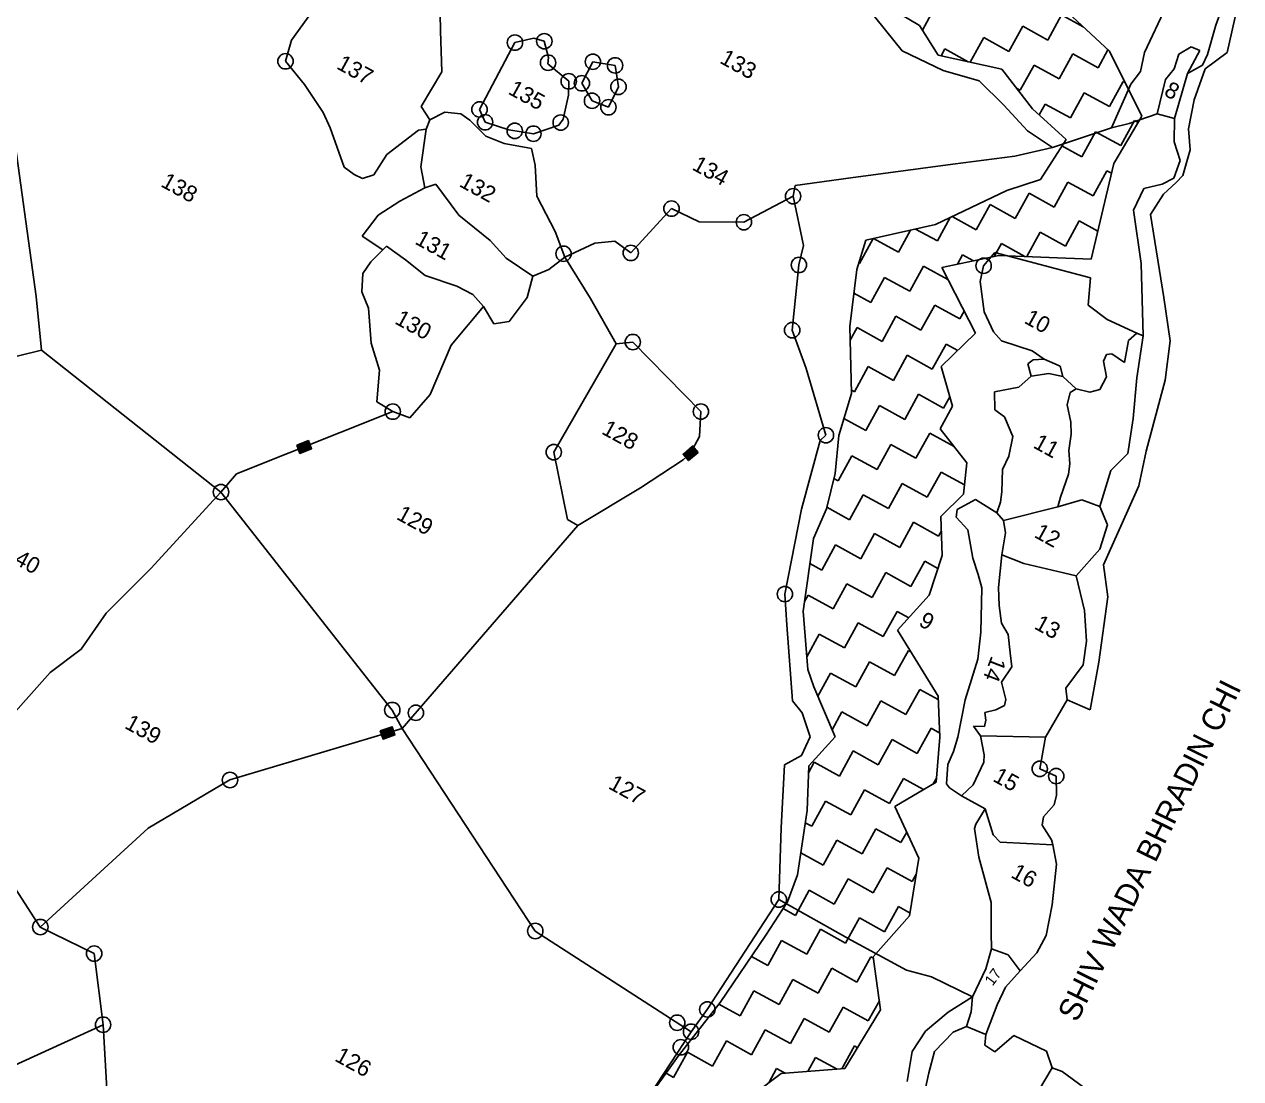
# Model space of a CAD drawing. Header units: metres. Extents: x 322052 to 327913, y 1839228 to 1844015.
# Drawn here: x 323922 to 325327, y 1840486 to 1841704 of the extents above; entities that cross this region are included whole.
import ezdxf

# ---------------------------------------------------------------- set-up
doc = ezdxf.new("R2010")
doc.units = ezdxf.units.M
for name, color, linetype in [('POLY_HATCH', 12, 'Continuous'), ('POLY_PARCEL', 6, 'Continuous'), ('TEXT_MAPOUT', 7, 'Continuous'), ('TEXT_PARCEL', 7, 'Continuous'), ('V_BOUND_LINE', 7, 'Continuous')]:
    doc.layers.add(name, color=color, linetype=linetype)
doc.styles.add('TEXT_MAP', font='')
doc.styles.get('TEXT_MAP').set_extended_font_data('Kruti Dev 050')

msp = doc.modelspace()

# ---------------------------------------------------------------- hatches: boundary and pattern name
for points in [[(324253.9, 1841214), (324250.1, 1841223.3), (324236.7, 1841217.9), (324240.4, 1841208.6)], [(324682.9, 1841207.8), (324689.4, 1841200.2), (324700.4, 1841209.6), (324693.9, 1841217.2)], [(324350.1, 1840883.5), (324346.8, 1840892.9), (324333.1, 1840888.1), (324336.4, 1840878.6)]]:
    msp.add_hatch(color=256).paths.add_polyline_path(points)

# ---------------------------------------------------------------- linework, layer by layer
for points in [[(324236.7, 1841217.9), (324250.1, 1841223.3), (324253.9, 1841214), (324240.4, 1841208.6)], [(324700.4, 1841209.6), (324689.4, 1841200.2), (324682.9, 1841207.8), (324693.9, 1841217.2)], [(324333.1, 1840888.1), (324346.8, 1840892.9), (324350.1, 1840883.5), (324336.4, 1840878.6)]]:
    msp.add_lwpolyline(points, close=True)
for centre in [(324488.8, 1841683), (324522.7, 1841684.6), (324223.7, 1841661.4), (324527, 1841659.8), (324578.8, 1841660.9), (324604.4, 1841656.7), (324550.9, 1841638.3), (324566.1, 1841636), (324608.4, 1841631.9), (324447.8, 1841605.8), (324577.8, 1841615.8), (324596.8, 1841608.3), (324454.3, 1841591), (324541.6, 1841590.7), (324488.5, 1841581.1), (324510.1, 1841577.8), (324810.1, 1841505.6), (324669.6, 1841491.3), (324753.2, 1841475.6), (324544.9, 1841439.2), (324622.6, 1841440.1), (324816.8, 1841426.2), (325030.2, 1841425.3), (324809, 1841350.9), (324624.9, 1841337.2), (324347.6, 1841256.8), (324703.6, 1841256.9), (324848, 1841229.6), (324533.6, 1841210), (324149.2, 1841163.9), (324800.6, 1841046.1), (324347.1, 1840912.2), (324374.3, 1840909), (325095, 1840844.3), (324159.6, 1840831.4), (325114, 1840835.9), (324793.6, 1840693.4), (323940.5, 1840661.6), (324512.3, 1840657), (324002.7, 1840630.9), (324711, 1840566.4), (324013, 1840548.8), (324676.2, 1840551.1), (324692.2, 1840540.7), (324680.4, 1840522.7)]:
    msp.add_circle(centre, 8.87)
at = {"layer": 'POLY_HATCH'}
for p, q in [((324956, 1841702.6), (324910.5, 1841729.7)), ((325122.1, 1841722.6), (325175.5, 1841673.1)), ((324977.6, 1841668.6), (324956, 1841702.6)), ((325051.2, 1841652.3), (324977.6, 1841668.6)), ((325175.5, 1841673.1), (325212.8, 1841598.2)), ((325086.5, 1841606.7), (325051.2, 1841652.3)), ((325125.4, 1841571.2), (325086.5, 1841606.7)), ((325212.8, 1841598.2), (325180.7, 1841543.4)), ((325096, 1841524.9), (325125.4, 1841571.2)), ((325180.7, 1841543.4), (325154.3, 1841433)), ((325056.8, 1841512.3), (325096, 1841524.9)), ((324974.7, 1841472.9), (325056.8, 1841512.3)), ((324894.2, 1841454.7), (324974.7, 1841472.9)), ((324883.8, 1841421.1), (324894.2, 1841454.7)), ((325047.8, 1841437.2), (324981.7, 1841423.3)), ((325154.3, 1841433), (325047.8, 1841437.2)), ((324875.7, 1841355.1), (324883.8, 1841421.1)), ((324981.7, 1841423.3), (325020.6, 1841347.5)), ((324877.4, 1841277.6), (324875.7, 1841355.1)), ((325020.6, 1841347.5), (324981.1, 1841308.8)), ((324981.1, 1841308.8), (324994.4, 1841263.2)), ((324862.8, 1841229.2), (324877.4, 1841277.6)), ((324994.4, 1841263.2), (324979.9, 1841236.9)), ((324979.9, 1841236.9), (325010.8, 1841197.8)), ((324858.7, 1841185.2), (324862.8, 1841229.2)), ((325010.8, 1841197.8), (325007, 1841161.6)), ((324848.5, 1841144.5), (324858.7, 1841185.2)), ((325007, 1841161.6), (324980.9, 1841135.9)), ((324833.7, 1841110.3), (324848.5, 1841144.5)), ((324980.9, 1841135.9), (324982.3, 1841090.8)), ((324821.7, 1841026.3), (324833.7, 1841110.3)), ((324982.3, 1841090.8), (324967.1, 1841044.8)), ((324967.1, 1841044.8), (324930.7, 1841004.4)), ((324827, 1840959), (324821.7, 1841026.3)), ((324930.7, 1841004.4), (324977.5, 1840928.3)), ((324834.1, 1840938.9), (324827, 1840959)), ((324858.7, 1840881.1), (324834.1, 1840938.9)), ((324977.5, 1840928.3), (324979.6, 1840880.8)), ((324828.2, 1840847.6), (324858.7, 1840881.1)), ((324979.6, 1840880.8), (324975.2, 1840828.8)), ((324826.2, 1840796.3), (324828.2, 1840847.6)), ((324975.2, 1840828.8), (324927.5, 1840800.7)), ((324815.3, 1840721.7), (324826.2, 1840796.3)), ((324927.5, 1840800.7), (324955.2, 1840741.2)), ((324955.2, 1840741.2), (324944.7, 1840674.5)), ((324803.8, 1840690.6), (324815.3, 1840721.7)), ((324778.6, 1840652.1), (324803.8, 1840690.6)), ((324944.7, 1840674.5), (324902.6, 1840627.2)), ((324725.8, 1840574.4), (324778.6, 1840652.1)), ((324902.6, 1840627.2), (324911.2, 1840566)), ((324677.5, 1840512.3), (324725.8, 1840574.4)), ((324911.2, 1840566), (324869.9, 1840498.1)), ((324627.4, 1840443.2), (324677.5, 1840512.3)), ((324796.2, 1840492.3), (324765.2, 1840469.1)), ((324869.9, 1840498.1), (324796.2, 1840492.3))]:
    msp.add_line(p, q, dxfattribs=at)
at = {"layer": 'POLY_HATCH', "linetype": 'Continuous'}
for p, q in [((324959.4, 1841697.2), (324972.4, 1841720.7)), ((325104.3, 1841685.9), (325120.3, 1841714.9)), ((325120.3, 1841714.9), (325145.1, 1841701.3)), ((325059.4, 1841672.9), (325075.3, 1841701.9)), ((325075.3, 1841701.9), (325104.3, 1841685.9)), ((325014.7, 1841660.4), (325030.4, 1841688.8)), ((325030.4, 1841688.8), (325059.4, 1841672.9)), ((324981, 1841667.8), (324985.4, 1841675.8)), ((324985.4, 1841675.8), (325012.5, 1841660.9)), ((325117.4, 1841641), (325133.4, 1841670)), ((325133.4, 1841670), (325162.4, 1841654)), ((325162.4, 1841654), (325173.7, 1841674.7)), ((325072.4, 1841627.9), (325088.4, 1841656.9)), ((325088.4, 1841656.9), (325117.4, 1841641)), ((325068.3, 1841630.2), (325072.4, 1841627.9)), ((325130.4, 1841596), (325146.4, 1841625)), ((325146.4, 1841625), (325175.4, 1841609.1)), ((325175.4, 1841609.1), (325191.4, 1841638.1)), ((325191.4, 1841638.1), (325193.6, 1841636.9)), ((325094.5, 1841599.4), (325101.4, 1841612)), ((325101.4, 1841612), (325130.4, 1841596)), ((325188.5, 1841564.1), (325204.4, 1841593.1)), ((325204.4, 1841593.1), (325208.5, 1841590.8)), ((325143.5, 1841551), (325159.5, 1841580.1)), ((325159.5, 1841580.1), (325188.5, 1841564.1)), ((325120.6, 1841563.6), (325143.5, 1841551)), ((325156.6, 1841506.1), (325172.5, 1841535.1)), ((325172.5, 1841535.1), (325178, 1841532.1)), ((325111.6, 1841493), (325127.5, 1841522)), ((325127.5, 1841522), (325156.6, 1841506.1)), ((325066.6, 1841480), (325082.6, 1841509)), ((325082.6, 1841509), (325111.6, 1841493)), ((325021.7, 1841466.9), (325037.6, 1841495.9)), ((325037.6, 1841495.9), (325066.6, 1841480)), ((324976.7, 1841453.9), (324991.6, 1841481)), ((324994, 1841482.1), (325021.7, 1841466.9)), ((325124.6, 1841448.1), (325140.6, 1841477.1)), ((325140.6, 1841477.1), (325162, 1841465.3)), ((324886.8, 1841427.8), (324902.6, 1841456.6)), ((324902.9, 1841456.7), (324931.7, 1841440.8)), ((324931.7, 1841440.8), (324945.8, 1841466.3)), ((324951.6, 1841467.7), (324976.7, 1841453.9)), ((325080.2, 1841436), (325095.6, 1841464)), ((325095.6, 1841464), (325124.6, 1841448.1)), ((325042.5, 1841436.1), (325050.7, 1841451)), ((325050.7, 1841451), (325077.8, 1841436.1)), ((324999.8, 1841427.1), (325005.7, 1841437.9)), ((325005.7, 1841437.9), (325018.3, 1841431)), ((324886, 1841428.2), (324886.8, 1841427.8)), ((324944.8, 1841395.9), (324960.7, 1841424.9)), ((324960.7, 1841424.9), (324988.7, 1841409.5)), ((324899.8, 1841382.8), (324915.8, 1841411.8)), ((324915.8, 1841411.8), (324944.8, 1841395.9)), ((324880.4, 1841393.5), (324899.8, 1841382.8)), ((324957.8, 1841350.9), (324973.8, 1841379.9)), ((324973.8, 1841379.9), (325002.8, 1841363.9)), ((325002.8, 1841363.9), (325007.6, 1841372.7)), ((324912.9, 1841337.8), (324928.8, 1841366.9)), ((324928.8, 1841366.9), (324957.8, 1841350.9)), ((324876, 1841339.5), (324883.9, 1841353.8)), ((324883.9, 1841353.8), (324912.9, 1841337.8)), ((324970.9, 1841305.9), (324986.8, 1841334.9)), ((324986.8, 1841334.9), (325000.3, 1841327.6)), ((324925.9, 1841292.9), (324941.9, 1841321.9)), ((324941.9, 1841321.9), (324970.9, 1841305.9)), ((324881, 1841279.8), (324896.9, 1841308.8)), ((324896.9, 1841308.8), (324925.9, 1841292.9)), ((324877.3, 1841281.9), (324881, 1841279.8)), ((324939, 1841247.9), (324954.9, 1841276.9)), ((324954.9, 1841276.9), (324983.9, 1841261)), ((324983.9, 1841261), (324991.2, 1841274.1)), ((324894, 1841234.9), (324910, 1841263.9)), ((324910, 1841263.9), (324939, 1841247.9)), ((324868.7, 1841248.8), (324894, 1841234.9)), ((324952, 1841203), (324968, 1841232)), ((324968, 1841232), (324996, 1841216.6)), ((324907.1, 1841189.9), (324923, 1841218.9)), ((324923, 1841218.9), (324952, 1841203)), ((324862.1, 1841176.9), (324878.1, 1841205.9)), ((324878.1, 1841205.9), (324907.1, 1841189.9)), ((324857.3, 1841179.5), (324862.1, 1841176.9)), ((324965.1, 1841158), (324981, 1841187)), ((324981, 1841187), (325008.1, 1841172.1)), ((324920.1, 1841144.9), (324936.1, 1841173.9)), ((324936.1, 1841173.9), (324965.1, 1841158)), ((324875.2, 1841131.9), (324891.1, 1841160.9)), ((324891.1, 1841160.9), (324920.1, 1841144.9)), ((324848.9, 1841146.3), (324875.2, 1841131.9)), ((324933.2, 1841100), (324949.1, 1841129)), ((324949.1, 1841129), (324978.1, 1841113)), ((324888.2, 1841086.9), (324904.2, 1841115.9)), ((324904.2, 1841115.9), (324933.2, 1841100)), ((324978.1, 1841113), (324981.4, 1841119)), ((324843.3, 1841073.9), (324859.2, 1841102.9)), ((324859.2, 1841102.9), (324888.2, 1841086.9)), ((324829.6, 1841081.4), (324843.3, 1841073.9)), ((324946.2, 1841055), (324962.2, 1841084)), ((324962.2, 1841084), (324977.3, 1841075.7)), ((324901.3, 1841042), (324917.2, 1841071)), ((324917.2, 1841071), (324946.2, 1841055)), ((324856.3, 1841028.9), (324872.3, 1841057.9)), ((324872.3, 1841057.9), (324901.3, 1841042)), ((324823.3, 1841037.7), (324827.3, 1841044.9)), ((324827.3, 1841044.9), (324856.3, 1841028.9)), ((324914.3, 1840997), (324930.3, 1841026)), ((324930.3, 1841026), (324943.6, 1841018.7)), ((324869.4, 1840983.9), (324885.3, 1841013)), ((324885.3, 1841013), (324914.3, 1840997)), ((324825.8, 1840973.5), (324840.3, 1840999.9)), ((324840.3, 1840999.9), (324869.4, 1840983.9)), ((324927.4, 1840952), (324943.3, 1840981)), ((324943.3, 1840981), (324946, 1840979.6)), ((324882.4, 1840939), (324898.4, 1840968)), ((324898.4, 1840968), (324927.4, 1840952)), ((324838.7, 1840928.2), (324853.4, 1840954.9)), ((324853.4, 1840954.9), (324882.4, 1840939)), ((324895.5, 1840894), (324911.4, 1840923)), ((324911.4, 1840923), (324940.4, 1840907.1)), ((324940.4, 1840907.1), (324956.4, 1840936.1)), ((324956.4, 1840936.1), (324977.7, 1840924.3)), ((324855.2, 1840889.4), (324866.5, 1840910)), ((324866.5, 1840910), (324895.5, 1840894)), ((324953.5, 1840862.1), (324969.4, 1840891.1)), ((324969.4, 1840891.1), (324979.4, 1840885.6)), ((324908.5, 1840849.1), (324924.5, 1840878.1)), ((324924.5, 1840878.1), (324953.5, 1840862.1)), ((324863.5, 1840836), (324879.5, 1840865)), ((324879.5, 1840865), (324908.5, 1840849.1)), ((324827.9, 1840839.8), (324834.5, 1840852)), ((324834.5, 1840852), (324863.5, 1840836)), ((324921.6, 1840804.1), (324937.5, 1840833.1)), ((324937.5, 1840833.1), (324960.8, 1840820.3)), ((324971.9, 1840826.9), (324975.6, 1840833.7)), ((324876.6, 1840791), (324892.6, 1840820.1)), ((324892.6, 1840820.1), (324921.6, 1840804.1)), ((324831.6, 1840778), (324847.6, 1840807)), ((324847.6, 1840807), (324876.6, 1840791)), ((324824.1, 1840782.1), (324831.6, 1840778)), ((324889.7, 1840746.1), (324905.6, 1840775.1)), ((324905.6, 1840775.1), (324934.6, 1840759.1)), ((324934.6, 1840759.1), (324941.3, 1840771.2)), ((324844.7, 1840733), (324860.6, 1840762)), ((324860.6, 1840762), (324889.7, 1840746.1)), ((324819, 1840747.1), (324844.7, 1840733)), ((324902.7, 1840701.1), (324918.7, 1840730.1)), ((324918.7, 1840730.1), (324947.7, 1840714.2)), ((324857.7, 1840688.1), (324873.7, 1840717.1)), ((324873.7, 1840717.1), (324902.7, 1840701.1)), ((324947.7, 1840714.2), (324952.3, 1840722.6)), ((324812.8, 1840675), (324828.7, 1840704)), ((324828.7, 1840704), (324857.7, 1840688.1)), ((324915.8, 1840656.2), (324931.7, 1840685.2)), ((324931.7, 1840685.2), (324945.2, 1840677.7)), ((324798.7, 1840682.8), (324812.8, 1840675)), ((324870.8, 1840643.1), (324886.7, 1840672.1)), ((324886.7, 1840672.1), (324915.8, 1840656.2)), ((324825.8, 1840630.1), (324841.8, 1840659.1)), ((324841.8, 1840659.1), (324870.8, 1840643.1)), ((324780.9, 1840617), (324796.8, 1840646)), ((324796.8, 1840646), (324825.8, 1840630.1)), ((324761.9, 1840627.5), (324780.9, 1840617)), ((324838.9, 1840585.1), (324854.8, 1840614.1)), ((324854.8, 1840614.1), (324883.8, 1840598.1)), ((324883.8, 1840598.1), (324899.8, 1840627.1)), ((324899.8, 1840627.1), (324902.8, 1840625.5)), ((324793.9, 1840572), (324809.9, 1840601)), ((324809.9, 1840601), (324838.9, 1840585.1)), ((324749, 1840559), (324764.9, 1840588)), ((324764.9, 1840588), (324793.9, 1840572)), ((324724.3, 1840572.5), (324749, 1840559)), ((324896.9, 1840553.2), (324909.7, 1840576.5)), ((324851.9, 1840540.1), (324867.9, 1840569.1)), ((324867.9, 1840569.1), (324896.9, 1840553.2)), ((324703.8, 1840546.1), (324704, 1840545.9)), ((324704, 1840545.9), (324704.8, 1840547.4)), ((324807, 1840527.1), (324822.9, 1840556.1)), ((324822.9, 1840556.1), (324851.9, 1840540.1)), ((324717, 1840501), (324733, 1840530)), ((324733, 1840530), (324762, 1840514)), ((324762, 1840514), (324778, 1840543)), ((324778, 1840543), (324807, 1840527.1)), ((324672.1, 1840487.9), (324688, 1840516.9)), ((324688, 1840516.9), (324717, 1840501)), ((324866.5, 1840497.9), (324880.9, 1840524.2)), ((324880.9, 1840524.2), (324884.5, 1840522.2)), ((324827, 1840494.8), (324836, 1840511.1)), ((324836, 1840511.1), (324860.9, 1840497.4)), ((324663.3, 1840492.7), (324672.1, 1840487.9)), ((324782, 1840481.7), (324791, 1840498.1)), ((324791, 1840498.1), (324800.8, 1840492.7))]:
    msp.add_line(p, q, dxfattribs=at)
at = {"layer": 'POLY_PARCEL'}
for p, q in [((324401.5, 1841763.3), (324402.7, 1841696.7)), ((325315.2, 1841750), (325298.4, 1841703.3)), ((325215.9, 1841671.4), (325241.2, 1841724.7)), ((324230.8, 1841686), (324253.8, 1841717.6)), ((324896.1, 1841723.3), (324936.1, 1841673.6)), ((324402.7, 1841696.7), (324404.3, 1841649.3)), ((325298.4, 1841703.3), (325288.8, 1841669.1)), ((324223.7, 1841661.4), (324230.8, 1841686)), ((324447.8, 1841605.8), (324488.8, 1841683)), ((324488.8, 1841683), (324510.5, 1841688)), ((324510.5, 1841688), (324522.7, 1841684.6)), ((324522.7, 1841684.6), (324527.4, 1841665.7)), ((324936.1, 1841673.6), (324983.6, 1841650.9)), ((325211.5, 1841649.8), (325215.9, 1841671.4)), ((325250.3, 1841652.6), (325255.5, 1841669.6)), ((325255.5, 1841669.6), (325269.8, 1841678.2)), ((325279.8, 1841673.9), (325265.7, 1841647.2)), ((325269.8, 1841678.2), (325279.8, 1841673.9)), ((325288.8, 1841669.1), (325282.9, 1841657.1)), ((324245.7, 1841634.7), (324223.7, 1841661.4)), ((324527.4, 1841665.7), (324526.9, 1841658.5)), ((324526.9, 1841658.5), (324550.9, 1841638.3)), ((324578.8, 1841660.9), (324566.1, 1841636)), ((324604.4, 1841656.7), (324578.8, 1841660.9)), ((324608.4, 1841631.9), (324604.4, 1841656.7)), ((325282.9, 1841657.1), (325265.7, 1841647.2)), ((324404.3, 1841649.3), (324380.4, 1841609.3)), ((324983.6, 1841650.9), (325025, 1841638.7)), ((325200.1, 1841635.1), (325211.5, 1841649.8)), ((325230.5, 1841600.8), (325240.2, 1841640.3)), ((325240.2, 1841640.3), (325250.3, 1841652.6)), ((325265.7, 1841647.2), (325250.8, 1841595.4)), ((324267.3, 1841602.2), (324245.7, 1841634.7)), ((324550.9, 1841638.3), (324550.5, 1841622.3)), ((324566.1, 1841636), (324577.8, 1841615.8)), ((324596.8, 1841608.3), (324608.4, 1841631.9)), ((325025, 1841638.7), (325053.4, 1841610.8)), ((325177.8, 1841584.7), (325200.1, 1841635.1)), ((324550.5, 1841622.3), (324544.4, 1841594.7)), ((324577.8, 1841615.8), (324596.8, 1841608.3)), ((324275.2, 1841584.4), (324267.3, 1841602.2)), ((324380.4, 1841609.3), (324390.5, 1841593.7)), ((324390.5, 1841593.7), (324407.8, 1841602.5)), ((324407.8, 1841602.5), (324426.4, 1841600.7)), ((324426.4, 1841600.7), (324436.6, 1841593.4)), ((324454.3, 1841591), (324447.8, 1841605.8)), ((325053.4, 1841610.8), (325080.8, 1841581.2)), ((325230.5, 1841600.8), (325198.3, 1841589.7)), ((325250.8, 1841595.4), (325230.5, 1841600.8)), ((323907.6, 1841593.9), (323935.6, 1841389.7)), ((324291.4, 1841539.2), (324275.2, 1841584.4)), ((324386.2, 1841583.2), (324377.3, 1841581.9)), ((324380.1, 1841539.5), (324386.2, 1841583.2)), ((324390.5, 1841593.7), (324386.2, 1841583.2)), ((324436.6, 1841593.4), (324455.2, 1841574.8)), ((324481.8, 1841582.1), (324454.3, 1841591)), ((324539.3, 1841587.5), (324510.1, 1841577.8)), ((324544.4, 1841594.7), (324539.3, 1841587.5)), ((325109.6, 1841561.7), (325177.8, 1841584.7)), ((325198.3, 1841589.7), (325177.8, 1841584.7)), ((325250.8, 1841595.4), (325250.2, 1841568.6)), ((324377.3, 1841581.9), (324340.9, 1841553.9)), ((324455.2, 1841574.8), (324476.2, 1841566.6)), ((324510.1, 1841577.8), (324481.8, 1841582.1)), ((325080.8, 1841581.2), (325109.6, 1841561.7)), ((324476.2, 1841566.6), (324508, 1841560.8)), ((324508, 1841560.8), (324512.1, 1841541.3)), ((325066.4, 1841552), (325109.6, 1841561.7)), ((325250.2, 1841568.6), (325257.3, 1841547)), ((324340.9, 1841553.9), (324325.9, 1841530.2)), ((324512.1, 1841541.3), (324514, 1841505.5)), ((324876.6, 1841526.7), (324994.5, 1841542.8)), ((324994.5, 1841542.8), (325066.4, 1841552)), ((325257.3, 1841547), (325250, 1841526.3)), ((324303.1, 1841530.5), (324291.4, 1841539.2)), ((324312.8, 1841526.2), (324303.1, 1841530.5)), ((324325.9, 1841530.2), (324312.8, 1841526.2)), ((324384.5, 1841515.1), (324380.1, 1841539.5)), ((324812.6, 1841517.9), (324876.6, 1841526.7)), ((324384.5, 1841515.1), (324355.9, 1841499.7)), ((324397.4, 1841519.5), (324384.5, 1841515.1)), ((324423.9, 1841483.7), (324397.4, 1841519.5)), ((324810.1, 1841505.6), (324812.6, 1841517.9)), ((325215.3, 1841514.7), (325203.2, 1841489.5)), ((325236.3, 1841519.6), (325215.3, 1841514.7)), ((325250, 1841526.3), (325236.3, 1841519.6)), ((324355.9, 1841499.7), (324330.7, 1841483.8)), ((324514, 1841505.5), (324535.4, 1841464.7)), ((324753.2, 1841475.6), (324810.1, 1841505.6)), ((324810.1, 1841505.6), (324822.2, 1841448.8)), ((324622.6, 1841440.1), (324669.6, 1841491.3)), ((324669.6, 1841491.3), (324701.5, 1841476)), ((325203.2, 1841489.5), (325212.3, 1841427.8)), ((324330.7, 1841483.8), (324312.1, 1841459.4)), ((324460, 1841454.6), (324423.9, 1841483.7)), ((324701.5, 1841476), (324753.2, 1841475.6)), ((324312.1, 1841459.4), (324336, 1841443.6)), ((324535.4, 1841464.7), (324546.4, 1841435.1)), ((324322.1, 1841429.8), (324336, 1841443.6)), ((324336, 1841443.6), (324340.2, 1841447.8)), ((324340.2, 1841447.8), (324362.2, 1841432.3)), ((324478.5, 1841434), (324460, 1841454.6)), ((324546.4, 1841435.1), (324581.2, 1841451.3)), ((324581.2, 1841451.3), (324604.2, 1841453.8)), ((324604.2, 1841453.8), (324622.6, 1841440.1)), ((324822.2, 1841448.8), (324816.8, 1841426.2)), ((324313.2, 1841416.4), (324322.1, 1841429.8)), ((324362.2, 1841432.3), (324385, 1841414.2)), ((324509.4, 1841413.4), (324478.5, 1841434)), ((324528, 1841421.1), (324546.4, 1841435.1)), ((324546.4, 1841435.1), (324575.9, 1841387.6)), ((325043, 1841440.5), (325030.2, 1841425.3)), ((325043, 1841440.5), (325153.8, 1841411.3)), ((324312, 1841395.2), (324313.2, 1841416.4)), ((324509.4, 1841413.4), (324528, 1841421.1)), ((324816.8, 1841426.2), (324809, 1841350.9)), ((325030.2, 1841425.3), (325026.3, 1841407.2)), ((325212.3, 1841427.8), (325214.3, 1841344.2)), ((324385, 1841414.2), (324421.5, 1841401.9)), ((324421.5, 1841401.9), (324440, 1841392.1)), ((324503, 1841388.8), (324509.4, 1841413.4)), ((325026.3, 1841407.2), (325030.9, 1841372.1)), ((325153.8, 1841411.3), (325150.9, 1841379.7)), ((323935.6, 1841389.7), (323941.7, 1841327.8)), ((324319.6, 1841376.5), (324312, 1841395.2)), ((324440, 1841392.1), (324452.6, 1841378.3)), ((324481.9, 1841360.8), (324503, 1841388.8)), ((324575.9, 1841387.6), (324605.6, 1841335.2)), ((324322.5, 1841335.7), (324319.6, 1841376.5)), ((324414.9, 1841333.4), (324452.6, 1841378.3)), ((324452.6, 1841378.3), (324464.5, 1841358.1)), ((325030.9, 1841372.1), (325041.7, 1841348.9)), ((325150.9, 1841379.7), (325172.7, 1841363.4)), ((324464.5, 1841358.1), (324481.9, 1841360.8)), ((325172.7, 1841363.4), (325207.2, 1841347.4)), ((324809, 1841350.9), (324825.3, 1841306.6)), ((325041.7, 1841348.9), (325050.8, 1841338.6)), ((325207.2, 1841347.4), (325197.6, 1841339.1)), ((325207.2, 1841347.4), (325214.3, 1841344.2)), ((325214.3, 1841344.2), (325207.2, 1841296)), ((324332.3, 1841304.7), (324322.5, 1841335.7)), ((324390.9, 1841276.7), (324414.9, 1841333.4)), ((324533.6, 1841210), (324605.6, 1841335.2)), ((324605.6, 1841335.2), (324624.9, 1841337.2)), ((324624.9, 1841337.2), (324703.6, 1841256.9)), ((325050.8, 1841338.6), (325086.4, 1841327.1)), ((325197.6, 1841339.1), (325192.8, 1841313.6)), ((323941.7, 1841327.8), (323755.6, 1841282.6)), ((324149.2, 1841163.9), (323941.7, 1841327.8)), ((325081.2, 1841312), (325087.5, 1841316.6)), ((325086.4, 1841327.1), (325100.1, 1841317.5)), ((325087.5, 1841316.6), (325100.1, 1841317.5)), ((325100.1, 1841317.5), (325118.7, 1841309.4)), ((325172, 1841322.7), (325168.7, 1841315.1)), ((325178.1, 1841323.7), (325172, 1841322.7)), ((325192.8, 1841313.6), (325178.1, 1841323.7)), ((324329.4, 1841268.3), (324332.3, 1841304.7)), ((324825.3, 1841306.6), (324848, 1841229.6)), ((325084.9, 1841297.7), (325081.2, 1841312)), ((325118.7, 1841309.4), (325121.7, 1841297.3)), ((325168.7, 1841315.1), (325172.1, 1841296.9)), ((325084.9, 1841297.7), (325070.7, 1841285)), ((325105.5, 1841300.7), (325084.9, 1841297.7)), ((325121.7, 1841297.3), (325105.5, 1841300.7)), ((325121.7, 1841297.3), (325136.9, 1841283.2)), ((325172.1, 1841296.9), (325164.5, 1841282.3)), ((325207.2, 1841296), (325203.1, 1841248.7)), ((324367.5, 1841249.6), (324390.9, 1841276.7)), ((325070.7, 1841285), (325042.8, 1841279.6)), ((325042.8, 1841279.6), (325043.3, 1841258.8)), ((325130.3, 1841278.8), (325126.8, 1841264.8)), ((325136.9, 1841283.2), (325130.3, 1841278.8)), ((325152.8, 1841279.4), (325136.9, 1841283.2)), ((325164.5, 1841282.3), (325152.8, 1841279.4)), ((324347.6, 1841256.8), (324329.4, 1841268.3)), ((325126.8, 1841264.8), (325131, 1841244.8)), ((324167.3, 1841184.9), (324347.6, 1841256.8)), ((324347.6, 1841256.8), (324367.5, 1841249.6)), ((324703.6, 1841256.9), (324702, 1841228.1)), ((325043.3, 1841258.8), (325054.2, 1841250.8)), ((325054.2, 1841250.8), (325063.9, 1841228.2)), ((325203.1, 1841248.7), (325196.9, 1841208.5)), ((325131, 1841244.8), (325131.1, 1841230.7)), ((324702, 1841228.1), (324691.6, 1841208.7)), ((324841.2, 1841223.5), (324819.6, 1841144.2)), ((324848, 1841229.6), (324841.2, 1841223.5)), ((325063.9, 1841228.2), (325059.1, 1841205.2)), ((325131.1, 1841230.7), (325128.6, 1841212)), ((324549.3, 1841132.1), (324533.6, 1841210)), ((324691.6, 1841208.7), (324683.2, 1841201)), ((325059.1, 1841205.2), (325052.1, 1841189.9)), ((325128.6, 1841212), (325129.9, 1841196.7)), ((325196.9, 1841208.5), (325177.1, 1841188.7)), ((324683.2, 1841201), (324633.9, 1841168.9)), ((325052.1, 1841189.9), (325051.3, 1841164.3)), ((325129.9, 1841196.7), (325128.3, 1841184.5)), ((324149.2, 1841163.9), (324167.3, 1841184.9)), ((325128.3, 1841184.5), (325118.8, 1841158.1)), ((325177.1, 1841188.7), (325164.4, 1841147.3)), ((324068.3, 1841075.6), (324149.2, 1841163.9)), ((324149.2, 1841163.9), (324347.1, 1840912.2)), ((324633.9, 1841168.9), (324561.5, 1841125.3)), ((325051.3, 1841164.3), (325049.7, 1841152.1)), ((325020.7, 1841155.3), (324999.7, 1841143.8)), ((325045.3, 1841139.9), (325020.7, 1841155.3)), ((325049.7, 1841152.1), (325045.3, 1841139.9)), ((325118.8, 1841158.1), (325115.9, 1841147)), ((325115.9, 1841147), (325143.8, 1841155)), ((325143.8, 1841155), (325164.4, 1841147.3)), ((325164.4, 1841147.3), (325173.3, 1841125.9)), ((324819.6, 1841144.2), (324800.6, 1841046.1)), ((324999.7, 1841143.8), (324998.5, 1841135)), ((324998.5, 1841135), (325012.1, 1841120.4)), ((325045.3, 1841139.9), (325053, 1841130.9)), ((325115.9, 1841147), (325053, 1841130.9)), ((324358.5, 1840890.8), (324561.5, 1841125.3)), ((324561.5, 1841125.3), (324549.3, 1841132.1)), ((325012.1, 1841120.4), (325017.6, 1841087.6)), ((325053, 1841130.9), (325055.3, 1841116.7)), ((325173.3, 1841125.9), (325164.3, 1841097.8)), ((325055.3, 1841116.7), (325051.2, 1841091.5)), ((325051.2, 1841091.5), (325047.3, 1841053.7)), ((325051.2, 1841091.5), (325076.5, 1841081.5)), ((325164.3, 1841097.8), (325137, 1841067)), ((325017.6, 1841087.6), (325023.9, 1841068.8)), ((325076.5, 1841081.5), (325122.3, 1841070.8)), ((324016.6, 1841024), (324068.3, 1841075.6)), ((325023.9, 1841068.8), (325028.2, 1841053.2)), ((325122.3, 1841070.8), (325137, 1841067)), ((325137, 1841067), (325146.7, 1841027.2)), ((325028.2, 1841053.2), (325026.9, 1841002.1)), ((325047.3, 1841053.7), (325048.3, 1841032.9)), ((324800.6, 1841046.1), (324803, 1841010.5)), ((323987.8, 1840982.5), (324016.6, 1841024)), ((325048.3, 1841032.9), (325051, 1841012.7)), ((325146.7, 1841027.2), (325149.1, 1840991.7)), ((324803, 1841010.5), (324809.4, 1840922.8)), ((325051, 1841012.7), (325058.6, 1840999.6)), ((325026.9, 1841002.1), (325023.6, 1840971)), ((325058.6, 1840999.6), (325060.7, 1840978.3)), ((323952, 1840955.7), (323987.8, 1840982.5)), ((325149.1, 1840991.7), (325145.2, 1840964.3)), ((325023.6, 1840971), (325008.8, 1840924)), ((325060.7, 1840978.3), (325062.9, 1840962.2)), ((323896.5, 1840893.2), (323952, 1840955.7)), ((325062.9, 1840962.2), (325050.7, 1840944.2)), ((325145.2, 1840964.3), (325125.2, 1840937.5)), ((325050.7, 1840944.2), (325056, 1840924.5)), ((325125.2, 1840937.5), (325126.5, 1840923.8)), ((324809.4, 1840922.8), (324820.5, 1840909.1)), ((325008.8, 1840924), (325000.3, 1840880.9)), ((325056, 1840924.5), (325054.4, 1840917.3)), ((324347.1, 1840912.2), (324358.5, 1840890.8)), ((324820.5, 1840909.1), (324829.7, 1840881.4)), ((325044.3, 1840912.4), (325031.6, 1840909.5)), ((325031.6, 1840909.5), (325032.6, 1840900.4)), ((325054.4, 1840917.3), (325044.3, 1840912.4)), ((325032.6, 1840900.4), (325031, 1840893.3)), ((324159.6, 1840831.4), (324358.5, 1840890.8)), ((324358.5, 1840890.8), (324512.3, 1840657)), ((324829.7, 1840881.4), (324819.9, 1840859.5)), ((325000.3, 1840880.9), (324995.4, 1840864.5)), ((325031, 1840893.3), (325018.6, 1840893.4)), ((325018.6, 1840893.4), (325026.5, 1840882.4)), ((325026.5, 1840882.4), (325101.8, 1840880.9)), ((325030.7, 1840860.6), (325026.5, 1840882.4)), ((324819.9, 1840859.5), (324800.1, 1840848.9)), ((324995.4, 1840864.5), (324989, 1840849.4)), ((325030.6, 1840852.1), (325030.7, 1840860.6)), ((324800.1, 1840848.9), (324796.2, 1840776.2)), ((324989, 1840849.4), (324987.3, 1840827)), ((325018, 1840825.8), (325030.6, 1840852.1)), ((324065.2, 1840775.9), (324159.6, 1840831.4)), ((324987.3, 1840827), (324990.6, 1840822.2)), ((325004.7, 1840813.3), (325018, 1840825.8)), ((324990.6, 1840822.2), (325004.7, 1840813.3)), ((325004.7, 1840813.3), (325031.8, 1840798.1)), ((325021, 1840780.3), (325031.8, 1840798.1)), ((325031.8, 1840798.1), (325041.1, 1840767.9)), ((323940.5, 1840661.6), (324065.2, 1840775.9)), ((324796.2, 1840776.2), (324793.6, 1840693.4)), ((325019.6, 1840775.2), (325021, 1840780.3)), ((325024.6, 1840742.3), (325019.6, 1840775.2)), ((325041.1, 1840767.9), (325049.3, 1840759.5)), ((323877.5, 1840758.5), (323940.5, 1840661.6)), ((325049.3, 1840759.5), (325110.1, 1840756.7)), ((325038.7, 1840690.1), (325024.6, 1840742.3)), ((324793.6, 1840693.4), (324711, 1840566.4)), ((324793.6, 1840693.4), (324877, 1840646.4)), ((325039, 1840655.3), (325038.7, 1840690.1)), ((324002.7, 1840630.9), (323940.5, 1840661.6)), ((324512.3, 1840657), (324692.2, 1840540.7)), ((324877, 1840646.4), (324941.2, 1840611.6)), ((325039.2, 1840636.3), (325039, 1840655.3)), ((324013, 1840548.8), (324002.7, 1840630.9)), ((325032.9, 1840613.2), (325039.2, 1840636.3)), ((325039.2, 1840636.3), (325058.5, 1840629.6)), ((325058.5, 1840629.6), (325072.3, 1840610.9)), ((324941.2, 1840611.6), (324969.9, 1840604)), ((324969.9, 1840604), (325017.5, 1840580.9)), ((325017.5, 1840580.9), (325032.9, 1840613.2)), ((325017.5, 1840580.9), (324989.2, 1840563.4)), ((325015.8, 1840563.7), (325017.5, 1840580.9)), ((324711, 1840566.4), (324692.2, 1840540.7)), ((324989.2, 1840563.4), (324963.1, 1840541.2)), ((325010.2, 1840546.9), (325015.8, 1840563.7)), ((324013, 1840548.8), (323892.3, 1840493.7)), ((324019.6, 1840437.5), (324013, 1840548.8)), ((325010.2, 1840546.9), (324995.1, 1840540.3)), ((325032.8, 1840537.4), (325010.2, 1840546.9)), ((324692.2, 1840540.7), (324613.8, 1840421.3)), ((324963.1, 1840541.2), (324947.8, 1840517.7)), ((324995.1, 1840540.3), (324973.3, 1840517.9)), ((324947.8, 1840517.7), (324941.7, 1840483.3)), ((324973.3, 1840517.9), (324967, 1840493.2)), ((324967, 1840493.2), (324959.2, 1840457.8)), ((325086.2, 1840460.1), (325109.4, 1840498.9))]:
    msp.add_line(p, q, dxfattribs=at)
at = {"layer": 'V_BOUND_LINE'}
for p, q in [((325311.4, 1841671.5), (325323.1, 1841722.6)), ((325286.1, 1841652.7), (325311.4, 1841671.5)), ((325273.2, 1841616.9), (325286.1, 1841652.7)), ((325266.8, 1841583.6), (325273.2, 1841616.9)), ((325268.8, 1841559.3), (325266.8, 1841583.6)), ((325260.4, 1841529.7), (325268.8, 1841559.3)), ((325252.7, 1841521.3), (325260.4, 1841529.7)), ((325237.9, 1841508.1), (325252.7, 1841521.3)), ((325222.9, 1841484.5), (325237.9, 1841508.1)), ((325238.2, 1841388.8), (325222.9, 1841484.5)), ((325245.5, 1841338.7), (325238.2, 1841388.8)), ((325240, 1841293.3), (325245.5, 1841338.7)), ((325217.8, 1841211.1), (325240, 1841293.3)), ((325209.3, 1841171), (325217.8, 1841211.1)), ((325196.6, 1841142.5), (325209.3, 1841171)), ((325168.7, 1841080), (325196.6, 1841142.5)), ((325173.8, 1841043), (325168.7, 1841080)), ((325163.4, 1840967.3), (325173.8, 1841043)), ((325153.2, 1840912.5), (325163.4, 1840967.3)), ((325126.5, 1840923.8), (325101.8, 1840880.9)), ((325126.5, 1840923.8), (325153.2, 1840912.5)), ((325101.8, 1840880.9), (325095, 1840844.3)), ((325095, 1840844.3), (325114, 1840835.9)), ((325114, 1840835.9), (325114.3, 1840813.9)), ((325114.3, 1840813.9), (325111.8, 1840802.6)), ((325111.8, 1840802.6), (325099.2, 1840789)), ((325099.2, 1840789), (325097.7, 1840779.4)), ((325097.7, 1840779.4), (325108.5, 1840762.2)), ((325108.5, 1840762.2), (325110.1, 1840756.7)), ((325110.1, 1840756.7), (325114.3, 1840734.3)), ((325114.3, 1840734.3), (325109.2, 1840687.1)), ((325109.2, 1840687.1), (325102.6, 1840651.8)), ((325102.6, 1840651.8), (325091.6, 1840631.8)), ((325091.6, 1840631.8), (325072.3, 1840610.9)), ((325072.3, 1840610.9), (325055.5, 1840592.2)), ((325055.5, 1840592.2), (325045.8, 1840571.9)), ((325045.8, 1840571.9), (325032.8, 1840537.4)), ((325032.8, 1840537.4), (325031.5, 1840525)), ((325043.3, 1840517.4), (325065, 1840536.5)), ((325065, 1840536.5), (325102.8, 1840518.2)), ((325031.5, 1840525), (325043.3, 1840517.4)), ((325102.8, 1840518.2), (325109.4, 1840498.9)), ((325109.4, 1840498.9), (325120.9, 1840494.7)), ((325120.9, 1840494.7), (325170.2, 1840458.5))]:
    msp.add_line(p, q, dxfattribs=at)

# ---------------------------------------------------------------- texts
at = {"layer": 'TEXT_MAPOUT'}
msp.add_text('SHIV WADA BHRADIN CHI', height=26.068, rotation=63.8353, dxfattribs=at).set_placement((325138.1, 1840550.5))
at = {"layer": 'TEXT_PARCEL', "style": 'TEXT_MAP'}
for s, p in [('133', (324724.2, 1841660.1)), ('137', (324281.5, 1841653.6)), ('135', (324479.8, 1841624.4)), ('134', (324692.2, 1841537)), ('138', (324078.5, 1841517.5)), ('132', (324423.3, 1841517.6)), ('131', (324372.1, 1841451.2)), ('130', (324348.8, 1841359.1)), ('128', (324587.7, 1841231.9)), ('129', (324350.7, 1841133.3)), ('140', (323896.9, 1841088.5)), ('139', (324036.7, 1840891.9)), ('127', (324595.5, 1840822.2)), ('126', (324279.4, 1840507.7))]:
    msp.add_text(s, height=18.77, rotation=331.1873, dxfattribs=at).set_placement(p)
at = {"layer": 'TEXT_PARCEL', "ltscale": 10, "style": 'TEXT_MAP'}
for s, height, rotation, p in [('8', 18.8, 331.1873, (325237.3, 1841622.8)), ('10', 18.77, 331.1873, (325075.9, 1841359.8)), ('11', 18.77, 331.1873, (325086.3, 1841215.8)), ('12', 18.77, 331.1873, (325087.5, 1841112.4)), ('9', 18.8, 331.1873, (324954, 1841010.3)), ('13', 18.77, 331.1873, (325087.5, 1841006.8)), ('14', 18.77, 248.6982, (325039.4, 1840975.5)), ('15', 18.77, 331.1873, (325039.7, 1840830.7)), ('16', 18.77, 331.1873, (325060.5, 1840719.6)), ('17', 12.51, 53.5504, (325040.5, 1840592.8))]:
    msp.add_text(s, height=height, rotation=rotation, dxfattribs=at).set_placement(p)

doc.saveas('drawing.dxf')
